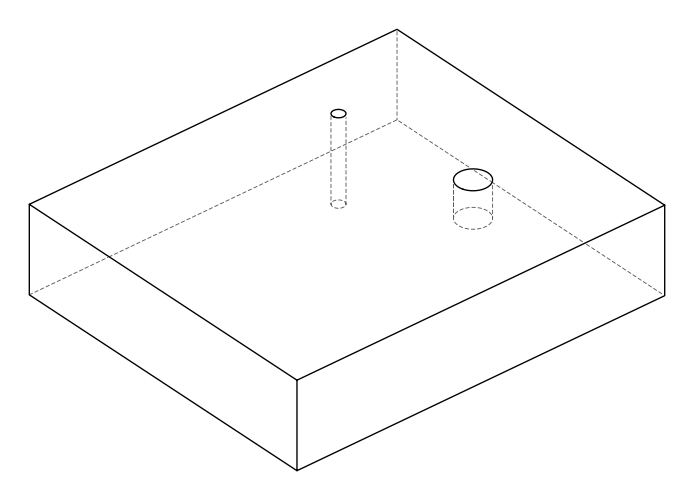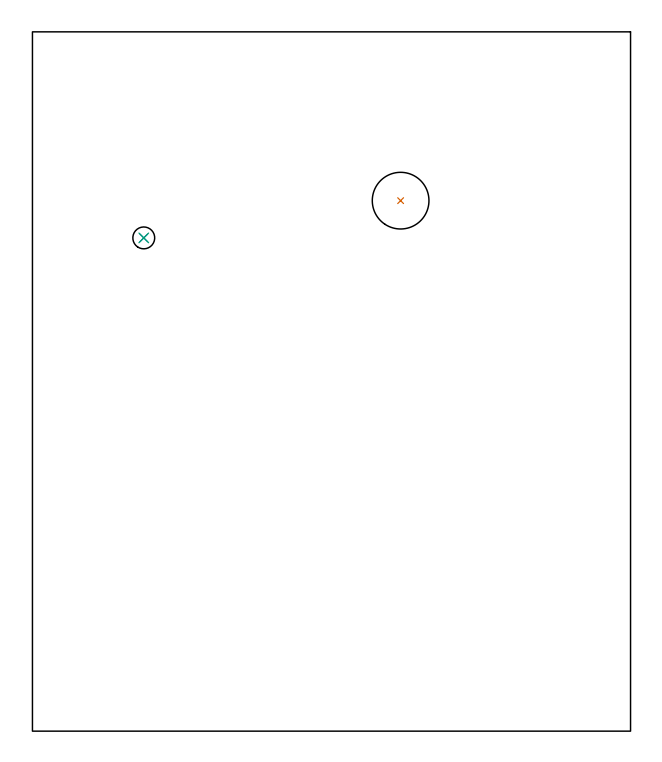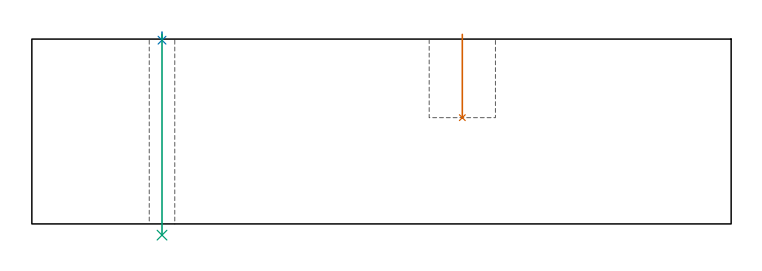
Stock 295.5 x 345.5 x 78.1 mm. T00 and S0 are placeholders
(PLAN: 3 operations, 2 tool changes, 0.5 min)
(1 INDEXABLE_INSERT_DRILL_BLIND_HOLE_FROM_SOLID | STEP1POCKET | UGT0302_007 | 0.14 min | 20429 mm3)
(2 SPOT_DRILL | STEP1HOLE | NXT0321_9005460120000 | 0.03 min | 1 mm3)
(3 DRILL_THROUGH_HOLE_INTO_CENTER | STEP1HOLE | UGT0301_220 | 0.34 min | 7130 mm3)
(TOOL UGT0302_007 | Indexable Insert Drill 28mm | D28 PA180 FL50 Z2)
(TOOL NXT0321_9005460120000 | NC Spot Drill, 142deg, 12mm, Carbide, Uncoated | D12 PA142 FL30 Z2)
(TOOL UGT0301_220 | Twist Drill 10.8 mm | D10.8 PA118 FL92 Z2)
(OP 1 INDEXABLE_INSERT_DRILL_BLIND_HOLE_FROM_SOLID)
G17 G21 G94 G90
T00 M6
G54
G17 G0 G90 X181.9 Y262.1 S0 M3
G43 Z88.1 H0
G94 G81 G98 Z44.9 F250. R80.1
G80
M5
M2
(OP 2 SPOT_DRILL)
G17 G21 G94 G90
T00 M6
G54
G17 G0 G90 X55. Y243.7 S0 M3
G43 Z88.1 H0
G94 G81 G98 Z77.635 F250. R81.1
G80
M5
M2
(OP 3 DRILL_THROUGH_HOLE_INTO_CENTER)
G17 G21 G94 G90
T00 M6
G54
G17 G0 G90 X55. Y243.7 S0 M3
G43 Z88.1 H0
G94 G73 G98 Z-4.745 F250. Q10.356 R80.1
G80
M5
M2
